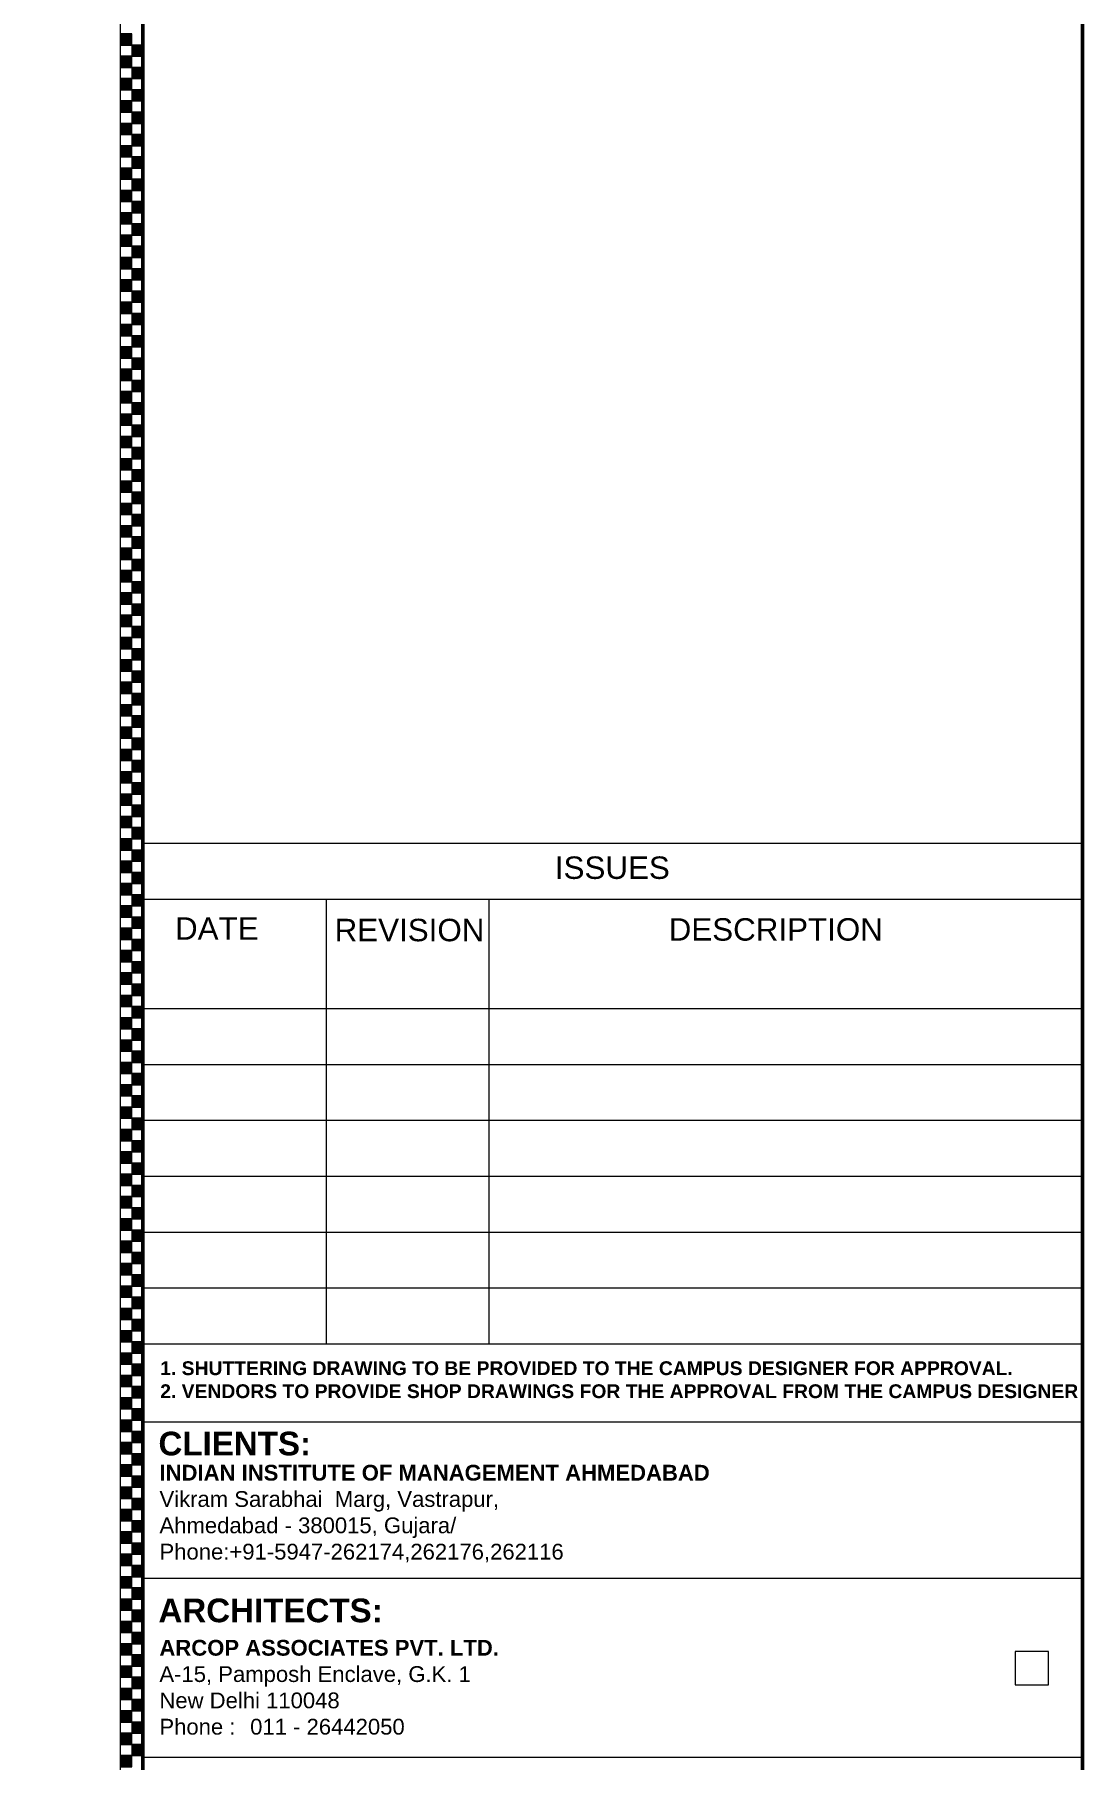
# Model space of a CAD drawing. Extents: x -200722 to 834823, y -494970 to 88783.
# Drawn here: x 514774 to 525080, y -166420 to -149447 of the extents above; entities that cross this region are included whole.
import ezdxf

# ---------------------------------------------------------------- set-up
doc = ezdxf.new("R2010")
doc.units = 0
doc.header["$LTSCALE"] = 100
doc.header["$MEASUREMENT"] = 0
doc.layers.get('0').update_dxf_attribs({"linetype": 'CONTINUOUS'})
doc.layers.add('9_TITLE TEXT', color=7, linetype='CONTINUOUS', lineweight=20)
doc.styles.add('SANSSERIF', font='SAS_____.pfb', dxfattribs={"height": 325})
doc.styles.add('TITLES', font='arial.ttf')

# ---------------------------------------------------------------- blocks, each defined once
blk = doc.blocks.new('TITLE CHAIN')
at = {"layer": '9_TITLE TEXT'}
h = blk.add_hatch(color=256, dxfattribs=at)
h.dxf.hatch_style = 1
h.paths.add_polyline_path([(0, -279.62), (1, -279.62), (1, -278.62), (0, -278.62)])
h = blk.add_hatch(color=256, dxfattribs=at)
h.dxf.hatch_style = 1
h.paths.add_polyline_path([(0, -281.62), (1, -281.62), (1, -280.62), (0, -280.62)])
h = blk.add_hatch(color=256, dxfattribs=at)
h.dxf.hatch_style = 1
h.paths.add_polyline_path([(1, -280.62), (2, -280.62), (2, -279.62), (1, -279.62)])
h = blk.add_hatch(color=256, dxfattribs=at)
h.dxf.hatch_style = 1
h.paths.add_polyline_path([(1, -282.62), (2, -282.62), (2, -281.62), (1, -281.62)])
h = blk.add_hatch(color=256, dxfattribs=at)
h.dxf.hatch_style = 1
h.paths.add_polyline_path([(0, -283.62), (1, -283.62), (1, -282.62), (0, -282.62)])
h = blk.add_hatch(color=256, dxfattribs=at)
h.dxf.hatch_style = 1
h.paths.add_polyline_path([(1, -284.62), (2, -284.62), (2, -283.62), (1, -283.62)])
h = blk.add_hatch(color=256, dxfattribs=at)
h.dxf.hatch_style = 1
h.paths.add_polyline_path([(0, -285.62), (1, -285.62), (1, -284.62), (0, -284.62)])
h = blk.add_hatch(color=256, dxfattribs=at)
h.dxf.hatch_style = 1
h.paths.add_polyline_path([(0, -287.62), (1, -287.62), (1, -286.62), (0, -286.62)])
h = blk.add_hatch(color=256, dxfattribs=at)
h.dxf.hatch_style = 1
h.paths.add_polyline_path([(1, -286.62), (2, -286.62), (2, -285.62), (1, -285.62)])
h = blk.add_hatch(color=256, dxfattribs=at)
h.dxf.hatch_style = 1
h.paths.add_polyline_path([(1, -288.62), (2, -288.62), (2, -287.62), (1, -287.62)])
h = blk.add_hatch(color=256, dxfattribs=at)
h.dxf.hatch_style = 1
h.paths.add_polyline_path([(0, -289.62), (1, -289.62), (1, -288.62), (0, -288.62)])
h = blk.add_hatch(color=256, dxfattribs=at)
h.dxf.hatch_style = 1
h.paths.add_polyline_path([(1, -290.62), (2, -290.62), (2, -289.62), (1, -289.62)])
h = blk.add_hatch(color=256, dxfattribs=at)
h.dxf.hatch_style = 1
h.paths.add_polyline_path([(0, -291.62), (1, -291.62), (1, -290.62), (0, -290.62)])
h = blk.add_hatch(color=256, dxfattribs=at)
h.dxf.hatch_style = 1
h.paths.add_polyline_path([(1, -292.62), (2, -292.62), (2, -291.62), (1, -291.62)])
h = blk.add_hatch(color=256, dxfattribs=at)
h.dxf.hatch_style = 1
h.paths.add_polyline_path([(0, -293.62), (1, -293.62), (1, -292.62), (0, -292.62)])
h = blk.add_hatch(color=256, dxfattribs=at)
h.dxf.hatch_style = 1
h.paths.add_polyline_path([(0, -295.62), (1, -295.62), (1, -294.62), (0, -294.62)])
h = blk.add_hatch(color=256, dxfattribs=at)
h.dxf.hatch_style = 1
h.paths.add_polyline_path([(1, -294.62), (2, -294.62), (2, -293.62), (1, -293.62)])
h = blk.add_hatch(color=256, dxfattribs=at)
h.dxf.hatch_style = 1
h.paths.add_polyline_path([(1, -296.62), (2, -296.62), (2, -295.62), (1, -295.62)])
h = blk.add_hatch(color=256, dxfattribs=at)
h.dxf.hatch_style = 1
h.paths.add_polyline_path([(0, -297.62), (1, -297.62), (1, -296.62), (0, -296.62)])
h = blk.add_hatch(color=256, dxfattribs=at)
h.dxf.hatch_style = 1
h.paths.add_polyline_path([(1, -298.62), (2, -298.62), (2, -297.62), (1, -297.62)])
h = blk.add_hatch(color=256, dxfattribs=at)
h.dxf.hatch_style = 1
h.paths.add_polyline_path([(0, -299.62), (1, -299.62), (1, -298.62), (0, -298.62)])
h = blk.add_hatch(color=256, dxfattribs=at)
h.dxf.hatch_style = 1
h.paths.add_polyline_path([(0, -301.62), (1, -301.62), (1, -300.62), (0, -300.62)])
h = blk.add_hatch(color=256, dxfattribs=at)
h.dxf.hatch_style = 1
h.paths.add_polyline_path([(1, -300.62), (2, -300.62), (2, -299.62), (1, -299.62)])
h = blk.add_hatch(color=256, dxfattribs=at)
h.dxf.hatch_style = 1
h.paths.add_polyline_path([(1, -302.62), (2, -302.62), (2, -301.62), (1, -301.62)])
h = blk.add_hatch(color=256, dxfattribs=at)
h.dxf.hatch_style = 1
h.paths.add_polyline_path([(0, -303.62), (1, -303.62), (1, -302.62), (0, -302.62)])
h = blk.add_hatch(color=256, dxfattribs=at)
h.dxf.hatch_style = 1
h.paths.add_polyline_path([(1, -304.62), (2, -304.62), (2, -303.62), (1, -303.62)])
h = blk.add_hatch(color=256, dxfattribs=at)
h.dxf.hatch_style = 1
h.paths.add_polyline_path([(0, -305.62), (1, -305.62), (1, -304.62), (0, -304.62)])
h = blk.add_hatch(color=256, dxfattribs=at)
h.dxf.hatch_style = 1
h.paths.add_polyline_path([(0, -307.62), (1, -307.62), (1, -306.62), (0, -306.62)])
h = blk.add_hatch(color=256, dxfattribs=at)
h.dxf.hatch_style = 1
h.paths.add_polyline_path([(1, -306.62), (2, -306.62), (2, -305.62), (1, -305.62)])
h = blk.add_hatch(color=256, dxfattribs=at)
h.dxf.hatch_style = 1
h.paths.add_polyline_path([(1, -308.62), (2, -308.62), (2, -307.62), (1, -307.62)])
h = blk.add_hatch(color=256, dxfattribs=at)
h.dxf.hatch_style = 1
h.paths.add_polyline_path([(0, -309.62), (1, -309.62), (1, -308.62), (0, -308.62)])
h = blk.add_hatch(color=256, dxfattribs=at)
h.dxf.hatch_style = 1
h.paths.add_polyline_path([(1, -310.62), (2, -310.62), (2, -309.62), (1, -309.62)])
h = blk.add_hatch(color=256, dxfattribs=at)
h.dxf.hatch_style = 1
h.paths.add_polyline_path([(0, -311.62), (1, -311.62), (1, -310.62), (0, -310.62)])
h = blk.add_hatch(color=256, dxfattribs=at)
h.dxf.hatch_style = 1
h.paths.add_polyline_path([(1, -312.62), (2, -312.62), (2, -311.62), (1, -311.62)])
h = blk.add_hatch(color=256, dxfattribs=at)
h.dxf.hatch_style = 1
h.paths.add_polyline_path([(0, -313.62), (1, -313.62), (1, -312.62), (0, -312.62)])
h = blk.add_hatch(color=256, dxfattribs=at)
h.dxf.hatch_style = 1
h.paths.add_polyline_path([(0, -315.62), (1, -315.62), (1, -314.62), (0, -314.62)])
h = blk.add_hatch(color=256, dxfattribs=at)
h.dxf.hatch_style = 1
h.paths.add_polyline_path([(1, -314.62), (2, -314.62), (2, -313.62), (1, -313.62)])
h = blk.add_hatch(color=256, dxfattribs=at)
h.dxf.hatch_style = 1
h.paths.add_polyline_path([(1, -316.62), (2, -316.62), (2, -315.62), (1, -315.62)])
h = blk.add_hatch(color=256, dxfattribs=at)
h.dxf.hatch_style = 1
h.paths.add_polyline_path([(0, -317.62), (1, -317.62), (1, -316.62), (0, -316.62)])
h = blk.add_hatch(color=256, dxfattribs=at)
h.dxf.hatch_style = 1
h.paths.add_polyline_path([(1, -318.62), (2, -318.62), (2, -317.62), (1, -317.62)])
h = blk.add_hatch(color=256, dxfattribs=at)
h.dxf.hatch_style = 1
h.paths.add_polyline_path([(0, -319.62), (1, -319.62), (1, -318.62), (0, -318.62)])
h = blk.add_hatch(color=256, dxfattribs=at)
h.dxf.hatch_style = 1
h.paths.add_polyline_path([(0, -321.62), (1, -321.62), (1, -320.62), (0, -320.62)])
h = blk.add_hatch(color=256, dxfattribs=at)
h.dxf.hatch_style = 1
h.paths.add_polyline_path([(1, -320.62), (2, -320.62), (2, -319.62), (1, -319.62)])
h = blk.add_hatch(color=256, dxfattribs=at)
h.dxf.hatch_style = 1
h.paths.add_polyline_path([(1, -322.62), (2, -322.62), (2, -321.62), (1, -321.62)])
h = blk.add_hatch(color=256, dxfattribs=at)
h.dxf.hatch_style = 1
h.paths.add_polyline_path([(0, -323.62), (1, -323.62), (1, -322.62), (0, -322.62)])
h = blk.add_hatch(color=256, dxfattribs=at)
h.dxf.hatch_style = 1
h.paths.add_polyline_path([(1, -324.62), (2, -324.62), (2, -323.62), (1, -323.62)])
h = blk.add_hatch(color=256, dxfattribs=at)
h.dxf.hatch_style = 1
h.paths.add_polyline_path([(0, -325.62), (1, -325.62), (1, -324.62), (0, -324.62)])
h = blk.add_hatch(color=256, dxfattribs=at)
h.dxf.hatch_style = 1
h.paths.add_polyline_path([(0, -327.62), (1, -327.62), (1, -326.62), (0, -326.62)])
h = blk.add_hatch(color=256, dxfattribs=at)
h.dxf.hatch_style = 1
h.paths.add_polyline_path([(1, -326.62), (2, -326.62), (2, -325.62), (1, -325.62)])
h = blk.add_hatch(color=256, dxfattribs=at)
h.dxf.hatch_style = 1
h.paths.add_polyline_path([(0, -329.62), (1, -329.62), (1, -328.62), (0, -328.62)])
h = blk.add_hatch(color=256, dxfattribs=at)
h.dxf.hatch_style = 1
h.paths.add_polyline_path([(1, -328.62), (2, -328.62), (2, -327.62), (1, -327.62)])
h = blk.add_hatch(color=256, dxfattribs=at)
h.dxf.hatch_style = 1
h.paths.add_polyline_path([(1, -330.62), (2, -330.62), (2, -329.62), (1, -329.62)])
h = blk.add_hatch(color=256, dxfattribs=at)
h.dxf.hatch_style = 1
h.paths.add_polyline_path([(0, -331.62), (1, -331.62), (1, -330.62), (0, -330.62)])
h = blk.add_hatch(color=256, dxfattribs=at)
h.dxf.hatch_style = 1
h.paths.add_polyline_path([(1, -332.62), (2, -332.62), (2, -331.62), (1, -331.62)])
h = blk.add_hatch(color=256, dxfattribs=at)
h.dxf.hatch_style = 1
h.paths.add_polyline_path([(0, -333.62), (1, -333.62), (1, -332.62), (0, -332.62)])
h = blk.add_hatch(color=256, dxfattribs=at)
h.dxf.hatch_style = 1
h.paths.add_polyline_path([(0, -335.62), (1, -335.62), (1, -334.62), (0, -334.62)])
h = blk.add_hatch(color=256, dxfattribs=at)
h.dxf.hatch_style = 1
h.paths.add_polyline_path([(1, -334.62), (2, -334.62), (2, -333.62), (1, -333.62)])
h = blk.add_hatch(color=256, dxfattribs=at)
h.dxf.hatch_style = 1
h.paths.add_polyline_path([(1, -336.62), (2, -336.62), (2, -335.62), (1, -335.62)])
h = blk.add_hatch(color=256, dxfattribs=at)
h.dxf.hatch_style = 1
h.paths.add_polyline_path([(0, -337.62), (1, -337.62), (1, -336.62), (0, -336.62)])
h = blk.add_hatch(color=256, dxfattribs=at)
h.dxf.hatch_style = 1
h.paths.add_polyline_path([(1, -338.62), (2, -338.62), (2, -337.62), (1, -337.62)])
h = blk.add_hatch(color=256, dxfattribs=at)
h.dxf.hatch_style = 1
h.paths.add_polyline_path([(0, -339.62), (1, -339.62), (1, -338.62), (0, -338.62)])
h = blk.add_hatch(color=256, dxfattribs=at)
h.dxf.hatch_style = 1
h.paths.add_polyline_path([(0, -341.62), (1, -341.62), (1, -340.62), (0, -340.62)])
h = blk.add_hatch(color=256, dxfattribs=at)
h.dxf.hatch_style = 1
h.paths.add_polyline_path([(1, -340.62), (2, -340.62), (2, -339.62), (1, -339.62)])
h = blk.add_hatch(color=256, dxfattribs=at)
h.dxf.hatch_style = 1
h.paths.add_polyline_path([(1, -342.62), (2, -342.62), (2, -341.62), (1, -341.62)])
h = blk.add_hatch(color=256, dxfattribs=at)
h.dxf.hatch_style = 1
h.paths.add_polyline_path([(0, -343.62), (1, -343.62), (1, -342.62), (0, -342.62)])
h = blk.add_hatch(color=256, dxfattribs=at)
h.dxf.hatch_style = 1
h.paths.add_polyline_path([(1, -344.62), (2, -344.62), (2, -343.62), (1, -343.62)])
h = blk.add_hatch(color=256, dxfattribs=at)
h.dxf.hatch_style = 1
h.paths.add_polyline_path([(0, -345.62), (1, -345.62), (1, -344.62), (0, -344.62)])
h = blk.add_hatch(color=256, dxfattribs=at)
h.dxf.hatch_style = 1
h.paths.add_polyline_path([(1, -346.62), (2, -346.62), (2, -345.62), (1, -345.62)])
h = blk.add_hatch(color=256, dxfattribs=at)
h.dxf.hatch_style = 1
h.paths.add_polyline_path([(0, -347.62), (1, -347.62), (1, -346.62), (0, -346.62)])
h = blk.add_hatch(color=256, dxfattribs=at)
h.dxf.hatch_style = 1
h.paths.add_polyline_path([(0, -349.62), (1, -349.62), (1, -348.62), (0, -348.62)])
h = blk.add_hatch(color=256, dxfattribs=at)
h.dxf.hatch_style = 1
h.paths.add_polyline_path([(1, -348.62), (2, -348.62), (2, -347.62), (1, -347.62)])
h = blk.add_hatch(color=256, dxfattribs=at)
h.dxf.hatch_style = 1
h.paths.add_polyline_path([(1, -350.62), (2, -350.62), (2, -349.62), (1, -349.62)])
h = blk.add_hatch(color=256, dxfattribs=at)
h.dxf.hatch_style = 1
h.paths.add_polyline_path([(0, -351.62), (1, -351.62), (1, -350.62), (0, -350.62)])
h = blk.add_hatch(color=256, dxfattribs=at)
h.dxf.hatch_style = 1
h.paths.add_polyline_path([(1, -352.62), (2, -352.62), (2, -351.62), (1, -351.62)])
h = blk.add_hatch(color=256, dxfattribs=at)
h.dxf.hatch_style = 1
h.paths.add_polyline_path([(0, -353.62), (1, -353.62), (1, -352.62), (0, -352.62)])
h = blk.add_hatch(color=256, dxfattribs=at)
h.dxf.hatch_style = 1
h.paths.add_polyline_path([(0, -355.62), (1, -355.62), (1, -354.62), (0, -354.62)])
h = blk.add_hatch(color=256, dxfattribs=at)
h.dxf.hatch_style = 1
h.paths.add_polyline_path([(1, -354.62), (2, -354.62), (2, -353.62), (1, -353.62)])
h = blk.add_hatch(color=256, dxfattribs=at)
h.dxf.hatch_style = 1
h.paths.add_polyline_path([(1, -356.62), (2, -356.62), (2, -355.62), (1, -355.62)])
h = blk.add_hatch(color=256, dxfattribs=at)
h.dxf.hatch_style = 1
h.paths.add_polyline_path([(0, -357.62), (1, -357.62), (1, -356.62), (0, -356.62)])
h = blk.add_hatch(color=256, dxfattribs=at)
h.dxf.hatch_style = 1
h.paths.add_polyline_path([(1, -358.62), (2, -358.62), (2, -357.62), (1, -357.62)])
h = blk.add_hatch(color=256, dxfattribs=at)
h.dxf.hatch_style = 1
h.paths.add_polyline_path([(0, -359.62), (1, -359.62), (1, -358.62), (0, -358.62)])
h = blk.add_hatch(color=256, dxfattribs=at)
h.dxf.hatch_style = 1
h.paths.add_polyline_path([(0, -361.62), (1, -361.62), (1, -360.62), (0, -360.62)])
h = blk.add_hatch(color=256, dxfattribs=at)
h.dxf.hatch_style = 1
h.paths.add_polyline_path([(1, -360.62), (2, -360.62), (2, -359.62), (1, -359.62)])
h = blk.add_hatch(color=256, dxfattribs=at)
h.dxf.hatch_style = 1
h.paths.add_polyline_path([(1, -362.62), (2, -362.62), (2, -361.62), (1, -361.62)])
h = blk.add_hatch(color=256, dxfattribs=at)
h.dxf.hatch_style = 1
h.paths.add_polyline_path([(0, -363.62), (1, -363.62), (1, -362.62), (0, -362.62)])
h = blk.add_hatch(color=256, dxfattribs=at)
h.dxf.hatch_style = 1
h.paths.add_polyline_path([(1, -364.62), (2, -364.62), (2, -363.62), (1, -363.62)])
h = blk.add_hatch(color=256, dxfattribs=at)
h.dxf.hatch_style = 1
h.paths.add_polyline_path([(0, -365.62), (1, -365.62), (1, -364.62), (0, -364.62)])
h = blk.add_hatch(color=256, dxfattribs=at)
h.dxf.hatch_style = 1
h.paths.add_polyline_path([(1, -366.62), (2, -366.62), (2, -365.62), (1, -365.62)])
h = blk.add_hatch(color=256, dxfattribs=at)
h.dxf.hatch_style = 1
h.paths.add_polyline_path([(0, -367.62), (1, -367.62), (1, -366.62), (0, -366.62)])
h = blk.add_hatch(color=256, dxfattribs=at)
h.dxf.hatch_style = 1
h.paths.add_polyline_path([(0, -369.62), (1, -369.62), (1, -368.62), (0, -368.62)])
h = blk.add_hatch(color=256, dxfattribs=at)
h.dxf.hatch_style = 1
h.paths.add_polyline_path([(1, -368.62), (2, -368.62), (2, -367.62), (1, -367.62)])
h = blk.add_hatch(color=256, dxfattribs=at)
h.dxf.hatch_style = 1
h.paths.add_polyline_path([(1, -370.62), (2, -370.62), (2, -369.62), (1, -369.62)])
h = blk.add_hatch(color=256, dxfattribs=at)
h.dxf.hatch_style = 1
h.paths.add_polyline_path([(0, -371.62), (1, -371.62), (1, -370.62), (0, -370.62)])
h = blk.add_hatch(color=256, dxfattribs=at)
h.dxf.hatch_style = 1
h.paths.add_polyline_path([(1, -372.62), (2, -372.62), (2, -371.62), (1, -371.62)])
h = blk.add_hatch(color=256, dxfattribs=at)
h.dxf.hatch_style = 1
h.paths.add_polyline_path([(0, -373.62), (1, -373.62), (1, -372.62), (0, -372.62)])
h = blk.add_hatch(color=256, dxfattribs=at)
h.dxf.hatch_style = 1
h.paths.add_polyline_path([(0, -375.62), (1, -375.62), (1, -374.62), (0, -374.62)])
h = blk.add_hatch(color=256, dxfattribs=at)
h.dxf.hatch_style = 1
h.paths.add_polyline_path([(1, -374.62), (2, -374.62), (2, -373.62), (1, -373.62)])
h = blk.add_hatch(color=256, dxfattribs=at)
h.dxf.hatch_style = 1
h.paths.add_polyline_path([(1, -376.62), (2, -376.62), (2, -375.62), (1, -375.62)])
h = blk.add_hatch(color=256, dxfattribs=at)
h.dxf.hatch_style = 1
h.paths.add_polyline_path([(0, -377.62), (1, -377.62), (1, -376.62), (0, -376.62)])
h = blk.add_hatch(color=256, dxfattribs=at)
h.dxf.hatch_style = 1
h.paths.add_polyline_path([(1, -378.62), (2, -378.62), (2, -377.62), (1, -377.62)])
h = blk.add_hatch(color=256, dxfattribs=at)
h.dxf.hatch_style = 1
h.paths.add_polyline_path([(0, -379.62), (1, -379.62), (1, -378.62), (0, -378.62)])
h = blk.add_hatch(color=256, dxfattribs=at)
h.dxf.hatch_style = 1
h.paths.add_polyline_path([(0, -381.62), (1, -381.62), (1, -380.62), (0, -380.62)])
h = blk.add_hatch(color=256, dxfattribs=at)
h.dxf.hatch_style = 1
h.paths.add_polyline_path([(1, -380.62), (2, -380.62), (2, -379.62), (1, -379.62)])
h = blk.add_hatch(color=256, dxfattribs=at)
h.dxf.hatch_style = 1
h.paths.add_polyline_path([(0, -383.62), (1, -383.62), (1, -382.62), (0, -382.62)])
h = blk.add_hatch(color=256, dxfattribs=at)
h.dxf.hatch_style = 1
h.paths.add_polyline_path([(1, -382.62), (2, -382.62), (2, -381.62), (1, -381.62)])
h = blk.add_hatch(color=256, dxfattribs=at)
h.dxf.hatch_style = 1
h.paths.add_polyline_path([(1, -384.62), (2, -384.62), (2, -383.62), (1, -383.62)])
h = blk.add_hatch(color=256, dxfattribs=at)
h.dxf.hatch_style = 1
h.paths.add_polyline_path([(0, -385.62), (1, -385.62), (1, -384.62), (0, -384.62)])
h = blk.add_hatch(color=256, dxfattribs=at)
h.dxf.hatch_style = 1
h.paths.add_polyline_path([(1, -386.62), (2, -386.62), (2, -385.62), (1, -385.62)])
h = blk.add_hatch(color=256, dxfattribs=at)
h.dxf.hatch_style = 1
h.paths.add_polyline_path([(0, -387.62), (1, -387.62), (1, -386.62), (0, -386.62)])
h = blk.add_hatch(color=256, dxfattribs=at)
h.dxf.hatch_style = 1
h.paths.add_polyline_path([(0, -389.62), (1, -389.62), (1, -388.62), (0, -388.62)])
h = blk.add_hatch(color=256, dxfattribs=at)
h.dxf.hatch_style = 1
h.paths.add_polyline_path([(1, -388.62), (2, -388.62), (2, -387.62), (1, -387.62)])
h = blk.add_hatch(color=256, dxfattribs=at)
h.dxf.hatch_style = 1
h.paths.add_polyline_path([(1, -390.62), (2, -390.62), (2, -389.62), (1, -389.62)])
h = blk.add_hatch(color=256, dxfattribs=at)
h.dxf.hatch_style = 1
h.paths.add_polyline_path([(0, -391.62), (1, -391.62), (1, -390.62), (0, -390.62)])
h = blk.add_hatch(color=256, dxfattribs=at)
h.dxf.hatch_style = 1
h.paths.add_polyline_path([(1, -392.62), (2, -392.62), (2, -391.62), (1, -391.62)])
h = blk.add_hatch(color=256, dxfattribs=at)
h.dxf.hatch_style = 1
h.paths.add_polyline_path([(0, -393.62), (1, -393.62), (1, -392.62), (0, -392.62)])
h = blk.add_hatch(color=256, dxfattribs=at)
h.dxf.hatch_style = 1
h.paths.add_polyline_path([(0, -395.62), (1, -395.62), (1, -394.62), (0, -394.62)])
h = blk.add_hatch(color=256, dxfattribs=at)
h.dxf.hatch_style = 1
h.paths.add_polyline_path([(1, -394.62), (2, -394.62), (2, -393.62), (1, -393.62)])
h = blk.add_hatch(color=256, dxfattribs=at)
h.dxf.hatch_style = 1
h.paths.add_polyline_path([(1, -396.62), (2, -396.62), (2, -395.62), (1, -395.62)])
h = blk.add_hatch(color=256, dxfattribs=at)
h.dxf.hatch_style = 1
h.paths.add_polyline_path([(0, -397.62), (1, -397.62), (1, -396.62), (0, -396.62)])
h = blk.add_hatch(color=256, dxfattribs=at)
h.dxf.hatch_style = 1
h.paths.add_polyline_path([(1, -398.62), (2, -398.62), (2, -397.62), (1, -397.62)])
h = blk.add_hatch(color=256, dxfattribs=at)
h.dxf.hatch_style = 1
h.paths.add_polyline_path([(0, -399.62), (1, -399.62), (1, -398.62), (0, -398.62)])
h = blk.add_hatch(color=256, dxfattribs=at)
h.dxf.hatch_style = 1
h.paths.add_polyline_path([(1, -400.62), (2, -400.62), (2, -399.62), (1, -399.62)])
h = blk.add_hatch(color=256, dxfattribs=at)
h.dxf.hatch_style = 1
h.paths.add_polyline_path([(0, -401.62), (1, -401.62), (1, -400.62), (0, -400.62)])
h = blk.add_hatch(color=256, dxfattribs=at)
h.dxf.hatch_style = 1
h.paths.add_polyline_path([(0, -403.62), (1, -403.62), (1, -402.62), (0, -402.62)])
h = blk.add_hatch(color=256, dxfattribs=at)
h.dxf.hatch_style = 1
h.paths.add_polyline_path([(1, -402.62), (2, -402.62), (2, -401.62), (1, -401.62)])
h = blk.add_hatch(color=256, dxfattribs=at)
h.dxf.hatch_style = 1
h.paths.add_polyline_path([(1, -404.62), (2, -404.62), (2, -403.62), (1, -403.62)])
h = blk.add_hatch(color=256, dxfattribs=at)
h.dxf.hatch_style = 1
h.paths.add_polyline_path([(0, -405.62), (1, -405.62), (1, -404.62), (0, -404.62)])
h = blk.add_hatch(color=256, dxfattribs=at)
h.dxf.hatch_style = 1
h.paths.add_polyline_path([(1, -406.62), (2, -406.62), (2, -405.62), (1, -405.62)])
h = blk.add_hatch(color=256, dxfattribs=at)
h.dxf.hatch_style = 1
h.paths.add_polyline_path([(0, -407.62), (1, -407.62), (1, -406.62), (0, -406.62)])
h = blk.add_hatch(color=256, dxfattribs=at)
h.dxf.hatch_style = 1
h.paths.add_polyline_path([(0, -409.62), (1, -409.62), (1, -408.62), (0, -408.62)])
h = blk.add_hatch(color=256, dxfattribs=at)
h.dxf.hatch_style = 1
h.paths.add_polyline_path([(1, -408.62), (2, -408.62), (2, -407.62), (1, -407.62)])
h = blk.add_hatch(color=256, dxfattribs=at)
h.dxf.hatch_style = 1
h.paths.add_polyline_path([(1, -410.62), (2, -410.62), (2, -409.62), (1, -409.62)])
h = blk.add_hatch(color=256, dxfattribs=at)
h.dxf.hatch_style = 1
h.paths.add_polyline_path([(0, -411.62), (1, -411.62), (1, -410.62), (0, -410.62)])
h = blk.add_hatch(color=256, dxfattribs=at)
h.dxf.hatch_style = 1
h.paths.add_polyline_path([(1, -412.62), (2, -412.62), (2, -411.62), (1, -411.62)])
h = blk.add_hatch(color=256, dxfattribs=at)
h.dxf.hatch_style = 1
h.paths.add_polyline_path([(0, -413.62), (1, -413.62), (1, -412.62), (0, -412.62)])
h = blk.add_hatch(color=256, dxfattribs=at)
h.dxf.hatch_style = 1
h.paths.add_polyline_path([(0, -415.62), (1, -415.62), (1, -414.62), (0, -414.62)])
h = blk.add_hatch(color=256, dxfattribs=at)
h.dxf.hatch_style = 1
h.paths.add_polyline_path([(1, -414.62), (2, -414.62), (2, -413.62), (1, -413.62)])
h = blk.add_hatch(color=256, dxfattribs=at)
h.dxf.hatch_style = 1
h.paths.add_polyline_path([(1, -416.62), (2, -416.62), (2, -415.62), (1, -415.62)])
h = blk.add_hatch(color=256, dxfattribs=at)
h.dxf.hatch_style = 1
h.paths.add_polyline_path([(0, -417.62), (1, -417.62), (1, -416.62), (0, -416.62)])
h = blk.add_hatch(color=256, dxfattribs=at)
h.dxf.hatch_style = 1
h.paths.add_polyline_path([(1, -418.62), (2, -418.62), (2, -417.62), (1, -417.62)])
h = blk.add_hatch(color=256, dxfattribs=at)
h.dxf.hatch_style = 1
h.paths.add_polyline_path([(0, -419.62), (1, -419.62), (1, -418.62), (0, -418.62)])
h = blk.add_hatch(color=256, dxfattribs=at)
h.dxf.hatch_style = 1
h.paths.add_polyline_path([(1, -420.62), (2, -420.62), (2, -419.62), (1, -419.62)])
h = blk.add_hatch(color=256, dxfattribs=at)
h.dxf.hatch_style = 1
h.paths.add_polyline_path([(0, -421.62), (1, -421.62), (1, -420.62), (0, -420.62)])
h = blk.add_hatch(color=256, dxfattribs=at)
h.dxf.hatch_style = 1
h.paths.add_polyline_path([(0, -423.62), (1, -423.62), (1, -422.62), (0, -422.62)])
h = blk.add_hatch(color=256, dxfattribs=at)
h.dxf.hatch_style = 1
h.paths.add_polyline_path([(1, -422.62), (2, -422.62), (2, -421.62), (1, -421.62)])
h = blk.add_hatch(color=256, dxfattribs=at)
h.dxf.hatch_style = 1
h.paths.add_polyline_path([(1, -424.62), (2, -424.62), (2, -423.62), (1, -423.62)])
h = blk.add_hatch(color=256, dxfattribs=at)
h.dxf.hatch_style = 1
h.paths.add_polyline_path([(0, -425.62), (1, -425.62), (1, -424.62), (0, -424.62)])
h = blk.add_hatch(color=256, dxfattribs=at)
h.dxf.hatch_style = 1
h.paths.add_polyline_path([(1, -426.62), (2, -426.62), (2, -425.62), (1, -425.62)])
h = blk.add_hatch(color=256, dxfattribs=at)
h.dxf.hatch_style = 1
h.paths.add_polyline_path([(0, -427.62), (1, -427.62), (1, -426.62), (0, -426.62)])
h = blk.add_hatch(color=256, dxfattribs=at)
h.dxf.hatch_style = 1
h.paths.add_polyline_path([(0, -429.62), (1, -429.62), (1, -428.62), (0, -428.62)])
h = blk.add_hatch(color=256, dxfattribs=at)
h.dxf.hatch_style = 1
h.paths.add_polyline_path([(1, -428.62), (2, -428.62), (2, -427.62), (1, -427.62)])
h = blk.add_hatch(color=256, dxfattribs=at)
h.dxf.hatch_style = 1
h.paths.add_polyline_path([(1, -430.62), (2, -430.62), (2, -429.62), (1, -429.62)])
h = blk.add_hatch(color=256, dxfattribs=at)
h.dxf.hatch_style = 1
h.paths.add_polyline_path([(0, -431.62), (1, -431.62), (1, -430.62), (0, -430.62)])
h = blk.add_hatch(color=256, dxfattribs=at)
h.dxf.hatch_style = 1
h.paths.add_polyline_path([(1, -432.62), (2, -432.62), (2, -431.62), (1, -431.62)])
h = blk.add_hatch(color=256, dxfattribs=at)
h.dxf.hatch_style = 1
h.paths.add_polyline_path([(0, -433.62), (1, -433.62), (1, -432.62), (0, -432.62)])
for p, q in [((0, -584), (0, 0)), ((2, -584), (2, 0))]:
    blk.add_line(p, q, dxfattribs=at)
for points in [[(0, -279.62), (1, -279.62), (1, -278.62), (0, -278.62)], [(0, -281.62), (1, -281.62), (1, -280.62), (0, -280.62)], [(1, -280.62), (2, -280.62), (2, -279.62), (1, -279.62)], [(1, -282.62), (2, -282.62), (2, -281.62), (1, -281.62)], [(0, -283.62), (1, -283.62), (1, -282.62), (0, -282.62)], [(1, -284.62), (2, -284.62), (2, -283.62), (1, -283.62)], [(0, -285.62), (1, -285.62), (1, -284.62), (0, -284.62)], [(0, -287.62), (1, -287.62), (1, -286.62), (0, -286.62)], [(1, -286.62), (2, -286.62), (2, -285.62), (1, -285.62)], [(1, -288.62), (2, -288.62), (2, -287.62), (1, -287.62)], [(0, -289.62), (1, -289.62), (1, -288.62), (0, -288.62)], [(1, -290.62), (2, -290.62), (2, -289.62), (1, -289.62)], [(0, -291.62), (1, -291.62), (1, -290.62), (0, -290.62)], [(1, -292.62), (2, -292.62), (2, -291.62), (1, -291.62)], [(0, -293.62), (1, -293.62), (1, -292.62), (0, -292.62)], [(0, -295.62), (1, -295.62), (1, -294.62), (0, -294.62)], [(1, -294.62), (2, -294.62), (2, -293.62), (1, -293.62)], [(1, -296.62), (2, -296.62), (2, -295.62), (1, -295.62)], [(0, -297.62), (1, -297.62), (1, -296.62), (0, -296.62)], [(1, -298.62), (2, -298.62), (2, -297.62), (1, -297.62)], [(0, -299.62), (1, -299.62), (1, -298.62), (0, -298.62)], [(0, -301.62), (1, -301.62), (1, -300.62), (0, -300.62)], [(1, -300.62), (2, -300.62), (2, -299.62), (1, -299.62)], [(1, -302.62), (2, -302.62), (2, -301.62), (1, -301.62)], [(0, -303.62), (1, -303.62), (1, -302.62), (0, -302.62)], [(1, -304.62), (2, -304.62), (2, -303.62), (1, -303.62)], [(0, -305.62), (1, -305.62), (1, -304.62), (0, -304.62)], [(0, -307.62), (1, -307.62), (1, -306.62), (0, -306.62)], [(1, -306.62), (2, -306.62), (2, -305.62), (1, -305.62)], [(1, -308.62), (2, -308.62), (2, -307.62), (1, -307.62)], [(0, -309.62), (1, -309.62), (1, -308.62), (0, -308.62)], [(1, -310.62), (2, -310.62), (2, -309.62), (1, -309.62)], [(0, -311.62), (1, -311.62), (1, -310.62), (0, -310.62)], [(1, -312.62), (2, -312.62), (2, -311.62), (1, -311.62)], [(0, -313.62), (1, -313.62), (1, -312.62), (0, -312.62)], [(0, -315.62), (1, -315.62), (1, -314.62), (0, -314.62)], [(1, -314.62), (2, -314.62), (2, -313.62), (1, -313.62)], [(1, -316.62), (2, -316.62), (2, -315.62), (1, -315.62)], [(0, -317.62), (1, -317.62), (1, -316.62), (0, -316.62)], [(1, -318.62), (2, -318.62), (2, -317.62), (1, -317.62)], [(0, -319.62), (1, -319.62), (1, -318.62), (0, -318.62)], [(0, -321.62), (1, -321.62), (1, -320.62), (0, -320.62)], [(1, -320.62), (2, -320.62), (2, -319.62), (1, -319.62)], [(1, -322.62), (2, -322.62), (2, -321.62), (1, -321.62)], [(0, -323.62), (1, -323.62), (1, -322.62), (0, -322.62)], [(1, -324.62), (2, -324.62), (2, -323.62), (1, -323.62)], [(0, -325.62), (1, -325.62), (1, -324.62), (0, -324.62)], [(0, -327.62), (1, -327.62), (1, -326.62), (0, -326.62)], [(1, -326.62), (2, -326.62), (2, -325.62), (1, -325.62)], [(0, -329.62), (1, -329.62), (1, -328.62), (0, -328.62)], [(1, -328.62), (2, -328.62), (2, -327.62), (1, -327.62)], [(1, -330.62), (2, -330.62), (2, -329.62), (1, -329.62)], [(0, -331.62), (1, -331.62), (1, -330.62), (0, -330.62)], [(1, -332.62), (2, -332.62), (2, -331.62), (1, -331.62)], [(0, -333.62), (1, -333.62), (1, -332.62), (0, -332.62)], [(0, -335.62), (1, -335.62), (1, -334.62), (0, -334.62)], [(1, -334.62), (2, -334.62), (2, -333.62), (1, -333.62)], [(1, -336.62), (2, -336.62), (2, -335.62), (1, -335.62)], [(0, -337.62), (1, -337.62), (1, -336.62), (0, -336.62)], [(1, -338.62), (2, -338.62), (2, -337.62), (1, -337.62)], [(0, -339.62), (1, -339.62), (1, -338.62), (0, -338.62)], [(0, -341.62), (1, -341.62), (1, -340.62), (0, -340.62)], [(1, -340.62), (2, -340.62), (2, -339.62), (1, -339.62)], [(1, -342.62), (2, -342.62), (2, -341.62), (1, -341.62)], [(0, -343.62), (1, -343.62), (1, -342.62), (0, -342.62)], [(1, -344.62), (2, -344.62), (2, -343.62), (1, -343.62)], [(0, -345.62), (1, -345.62), (1, -344.62), (0, -344.62)], [(1, -346.62), (2, -346.62), (2, -345.62), (1, -345.62)], [(0, -347.62), (1, -347.62), (1, -346.62), (0, -346.62)], [(0, -349.62), (1, -349.62), (1, -348.62), (0, -348.62)], [(1, -348.62), (2, -348.62), (2, -347.62), (1, -347.62)], [(1, -350.62), (2, -350.62), (2, -349.62), (1, -349.62)], [(0, -351.62), (1, -351.62), (1, -350.62), (0, -350.62)], [(1, -352.62), (2, -352.62), (2, -351.62), (1, -351.62)], [(0, -353.62), (1, -353.62), (1, -352.62), (0, -352.62)], [(0, -355.62), (1, -355.62), (1, -354.62), (0, -354.62)], [(1, -354.62), (2, -354.62), (2, -353.62), (1, -353.62)], [(1, -356.62), (2, -356.62), (2, -355.62), (1, -355.62)], [(0, -357.62), (1, -357.62), (1, -356.62), (0, -356.62)], [(1, -358.62), (2, -358.62), (2, -357.62), (1, -357.62)], [(0, -359.62), (1, -359.62), (1, -358.62), (0, -358.62)], [(0, -361.62), (1, -361.62), (1, -360.62), (0, -360.62)], [(1, -360.62), (2, -360.62), (2, -359.62), (1, -359.62)], [(1, -362.62), (2, -362.62), (2, -361.62), (1, -361.62)], [(0, -363.62), (1, -363.62), (1, -362.62), (0, -362.62)], [(1, -364.62), (2, -364.62), (2, -363.62), (1, -363.62)], [(0, -365.62), (1, -365.62), (1, -364.62), (0, -364.62)], [(1, -366.62), (2, -366.62), (2, -365.62), (1, -365.62)], [(0, -367.62), (1, -367.62), (1, -366.62), (0, -366.62)], [(0, -369.62), (1, -369.62), (1, -368.62), (0, -368.62)], [(1, -368.62), (2, -368.62), (2, -367.62), (1, -367.62)], [(1, -370.62), (2, -370.62), (2, -369.62), (1, -369.62)], [(0, -371.62), (1, -371.62), (1, -370.62), (0, -370.62)], [(1, -372.62), (2, -372.62), (2, -371.62), (1, -371.62)], [(0, -373.62), (1, -373.62), (1, -372.62), (0, -372.62)], [(0, -375.62), (1, -375.62), (1, -374.62), (0, -374.62)], [(1, -374.62), (2, -374.62), (2, -373.62), (1, -373.62)], [(1, -376.62), (2, -376.62), (2, -375.62), (1, -375.62)], [(0, -377.62), (1, -377.62), (1, -376.62), (0, -376.62)], [(1, -378.62), (2, -378.62), (2, -377.62), (1, -377.62)], [(0, -379.62), (1, -379.62), (1, -378.62), (0, -378.62)], [(0, -381.62), (1, -381.62), (1, -380.62), (0, -380.62)], [(1, -380.62), (2, -380.62), (2, -379.62), (1, -379.62)], [(0, -383.62), (1, -383.62), (1, -382.62), (0, -382.62)], [(1, -382.62), (2, -382.62), (2, -381.62), (1, -381.62)], [(1, -384.62), (2, -384.62), (2, -383.62), (1, -383.62)], [(0, -385.62), (1, -385.62), (1, -384.62), (0, -384.62)], [(1, -386.62), (2, -386.62), (2, -385.62), (1, -385.62)], [(0, -387.62), (1, -387.62), (1, -386.62), (0, -386.62)], [(0, -389.62), (1, -389.62), (1, -388.62), (0, -388.62)], [(1, -388.62), (2, -388.62), (2, -387.62), (1, -387.62)], [(1, -390.62), (2, -390.62), (2, -389.62), (1, -389.62)], [(0, -391.62), (1, -391.62), (1, -390.62), (0, -390.62)], [(1, -392.62), (2, -392.62), (2, -391.62), (1, -391.62)], [(0, -393.62), (1, -393.62), (1, -392.62), (0, -392.62)], [(0, -395.62), (1, -395.62), (1, -394.62), (0, -394.62)], [(1, -394.62), (2, -394.62), (2, -393.62), (1, -393.62)], [(1, -396.62), (2, -396.62), (2, -395.62), (1, -395.62)], [(0, -397.62), (1, -397.62), (1, -396.62), (0, -396.62)], [(1, -398.62), (2, -398.62), (2, -397.62), (1, -397.62)], [(0, -399.62), (1, -399.62), (1, -398.62), (0, -398.62)], [(1, -400.62), (2, -400.62), (2, -399.62), (1, -399.62)], [(0, -401.62), (1, -401.62), (1, -400.62), (0, -400.62)], [(0, -403.62), (1, -403.62), (1, -402.62), (0, -402.62)], [(1, -402.62), (2, -402.62), (2, -401.62), (1, -401.62)], [(1, -404.62), (2, -404.62), (2, -403.62), (1, -403.62)], [(0, -405.62), (1, -405.62), (1, -404.62), (0, -404.62)], [(1, -406.62), (2, -406.62), (2, -405.62), (1, -405.62)], [(0, -407.62), (1, -407.62), (1, -406.62), (0, -406.62)], [(0, -409.62), (1, -409.62), (1, -408.62), (0, -408.62)], [(1, -408.62), (2, -408.62), (2, -407.62), (1, -407.62)], [(1, -410.62), (2, -410.62), (2, -409.62), (1, -409.62)], [(0, -411.62), (1, -411.62), (1, -410.62), (0, -410.62)], [(1, -412.62), (2, -412.62), (2, -411.62), (1, -411.62)], [(0, -413.62), (1, -413.62), (1, -412.62), (0, -412.62)], [(0, -415.62), (1, -415.62), (1, -414.62), (0, -414.62)], [(1, -414.62), (2, -414.62), (2, -413.62), (1, -413.62)], [(1, -416.62), (2, -416.62), (2, -415.62), (1, -415.62)], [(0, -417.62), (1, -417.62), (1, -416.62), (0, -416.62)], [(1, -418.62), (2, -418.62), (2, -417.62), (1, -417.62)], [(0, -419.62), (1, -419.62), (1, -418.62), (0, -418.62)], [(1, -420.62), (2, -420.62), (2, -419.62), (1, -419.62)], [(0, -421.62), (1, -421.62), (1, -420.62), (0, -420.62)], [(0, -423.62), (1, -423.62), (1, -422.62), (0, -422.62)], [(1, -422.62), (2, -422.62), (2, -421.62), (1, -421.62)], [(1, -424.62), (2, -424.62), (2, -423.62), (1, -423.62)], [(0, -425.62), (1, -425.62), (1, -424.62), (0, -424.62)], [(1, -426.62), (2, -426.62), (2, -425.62), (1, -425.62)], [(0, -427.62), (1, -427.62), (1, -426.62), (0, -426.62)], [(0, -429.62), (1, -429.62), (1, -428.62), (0, -428.62)], [(1, -428.62), (2, -428.62), (2, -427.62), (1, -427.62)], [(1, -430.62), (2, -430.62), (2, -429.62), (1, -429.62)], [(0, -431.62), (1, -431.62), (1, -430.62), (0, -430.62)], [(1, -432.62), (2, -432.62), (2, -431.62), (1, -431.62)], [(0, -433.62), (1, -433.62), (1, -432.62), (0, -432.62)]]:
    blk.add_lwpolyline(points, close=True, dxfattribs=at)

msp = doc.modelspace()

# ---------------------------------------------------------------- linework, layer by layer
at = {"color": 18, "true_color": 0x000000}
msp.add_lwpolyline([(433669.4, -183032.7), (525079.4, -183032.7), (525079.4, -118792.7), (433669.4, -118792.7)], close=True, dxfattribs=at)
at = {"layer": '9_TITLE TEXT', "color": 18, "true_color": 0x000000}
for p, q in [((515619.4, -182331.4), (515619.4, -118792.7)), ((517643, -157954.7), (517643, -162330.1)), ((519241.9, -157954.7), (519241.9, -162330.1)), ((525079.4, -163100.1), (515839.4, -163100.1)), ((525079.4, -164640.1), (515839.4, -164640.1)), ((525079.4, -166400.1), (515839.4, -166400.1)), ((525079.4, -166400.1), (515839.4, -166400.1))]:
    msp.add_line(p, q, dxfattribs=at)
at = {"layer": '9_TITLE TEXT', "color": 18, "lineweight": 50, "true_color": 0x000000}
msp.add_lwpolyline([(525079.4, -183032.7), (515839.4, -183032.7), (515839.4, -118792.7), (525079.4, -118792.6)], close=True, dxfattribs=at)
at = {"layer": '9_TITLE TEXT', "color": 18, "true_color": 0x000000}
for points in [[(525079.4, -118792.7), (525079.4, -183032.7)], [(515839.4, -157404.7), (525079.5, -157404.7)], [(515839.4, -157954.7), (525079.5, -157954.7)], [(515839.4, -159030.1), (525079.5, -159030.1)], [(515839.4, -159580.1), (525079.5, -159580.1)], [(515839.4, -160130.1), (525079.5, -160130.1)], [(515839.2, -160680.1), (525079.4, -160680.1)], [(515839.4, -161230.1), (525079.5, -161230.1)], [(515839.4, -161780.1), (525079.5, -161780.1)], [(515839.4, -162330.1), (525079.5, -162330.1)]]:
    msp.add_lwpolyline(points, dxfattribs=at)
msp.add_lwpolyline([(524746.7, -165355.9), (524418.2, -165355.9), (524418.2, -165684.3), (524746.7, -165684.3)], close=True, dxfattribs=at)

# ---------------------------------------------------------------- block references
at = {"color": 18, "true_color": 0x000000, "xscale": 110, "yscale": 110, "zscale": 110}
msp.add_blockref('TITLE CHAIN', (515619.4, -118792.7), dxfattribs=at)

# ---------------------------------------------------------------- texts
at = {"layer": '9_TITLE TEXT', "color": 18, "linetype": 'ByBlock', "true_color": 0x000000, "attachment_point": 1, "style": 'TITLES'}
for s, insert, char_height, width in [('ISSUES', (519890.9, -157534.5), 220.63, 3142.475), ('DATE', (516155.3, -158132.9), 220.63, 3142.475), ('REVISION', (517724.9, -158147.9), 220.63, 3142.475), ('DESCRIPTION', (521010.2, -158142), 220.632, 3142.475), ('{\\fArial|b1|i0|c0|p34;1. SHUTTERING DRAWING TO BE PROVIDED TO THE CAMPUS DESIGNER FOR APPROVAL.\\P2. VENDORS TO PROVIDE SHOP DRAWINGS FOR THE APPROVAL FROM THE CAMPUS DESIGNER}', (516009.8, -162501.6), 135.895, 9183.301)]:
    msp.add_mtext(s, dxfattribs=dict(at, insert=insert, char_height=char_height, width=width))
at = {"layer": '9_TITLE TEXT', "color": 18, "lineweight": 25, "true_color": 0x000000, "char_height": 232.963, "width": 7813.359, "attachment_point": 1, "style": 'TITLES'}
for s, insert in [('{\\fArial|b1|i0|c0|p34;CLIENTS:}', (515992.3, -163194.4)), ('{\\fArial|b1|i0|c0|p34;ARCHITECTS:}', (515992.3, -164836.4))]:
    msp.add_mtext(s, dxfattribs=dict(at, insert=insert))
at = {"layer": '9_TITLE TEXT', "color": 18, "true_color": 0x000000, "attachment_point": 1, "style": 'SANSSERIF'}
for s, insert, char_height, width in [('\\pxsm1;{\\fArial|b1|i0|c0|p34;INDIAN INSTITUTE OF MANAGEMENT AHMEDABAD\\fArial|b0|i0|c0|p34;\\PVikram Sarabhai  Marg, Vastrapur, \\PAhmedabad - 380015, Gujara/\\PPhone:+91-5947-262174,262176,262116}', (516002.7, -163520.2), 155.309, 9512.229), ('{\\fArial|b0|i0|c0|p34;\\P\\pxsm1;\\fArial|b1|i0|c0|p34;\\H0.69613x;ARCOP ASSOCIATES PVT. LTD.\\fArial|b0|i0|c0|p34;\\PA-15, Pamposh Enclave, G.K. 1\\PNew Delhi 110048\\PPhone :^I011 - 26442050}', (516001.8, -164870.8), 223.105, 9689.289)]:
    msp.add_mtext(s, dxfattribs=dict(at, insert=insert, char_height=char_height, width=width))

doc.saveas('drawing.dxf')
